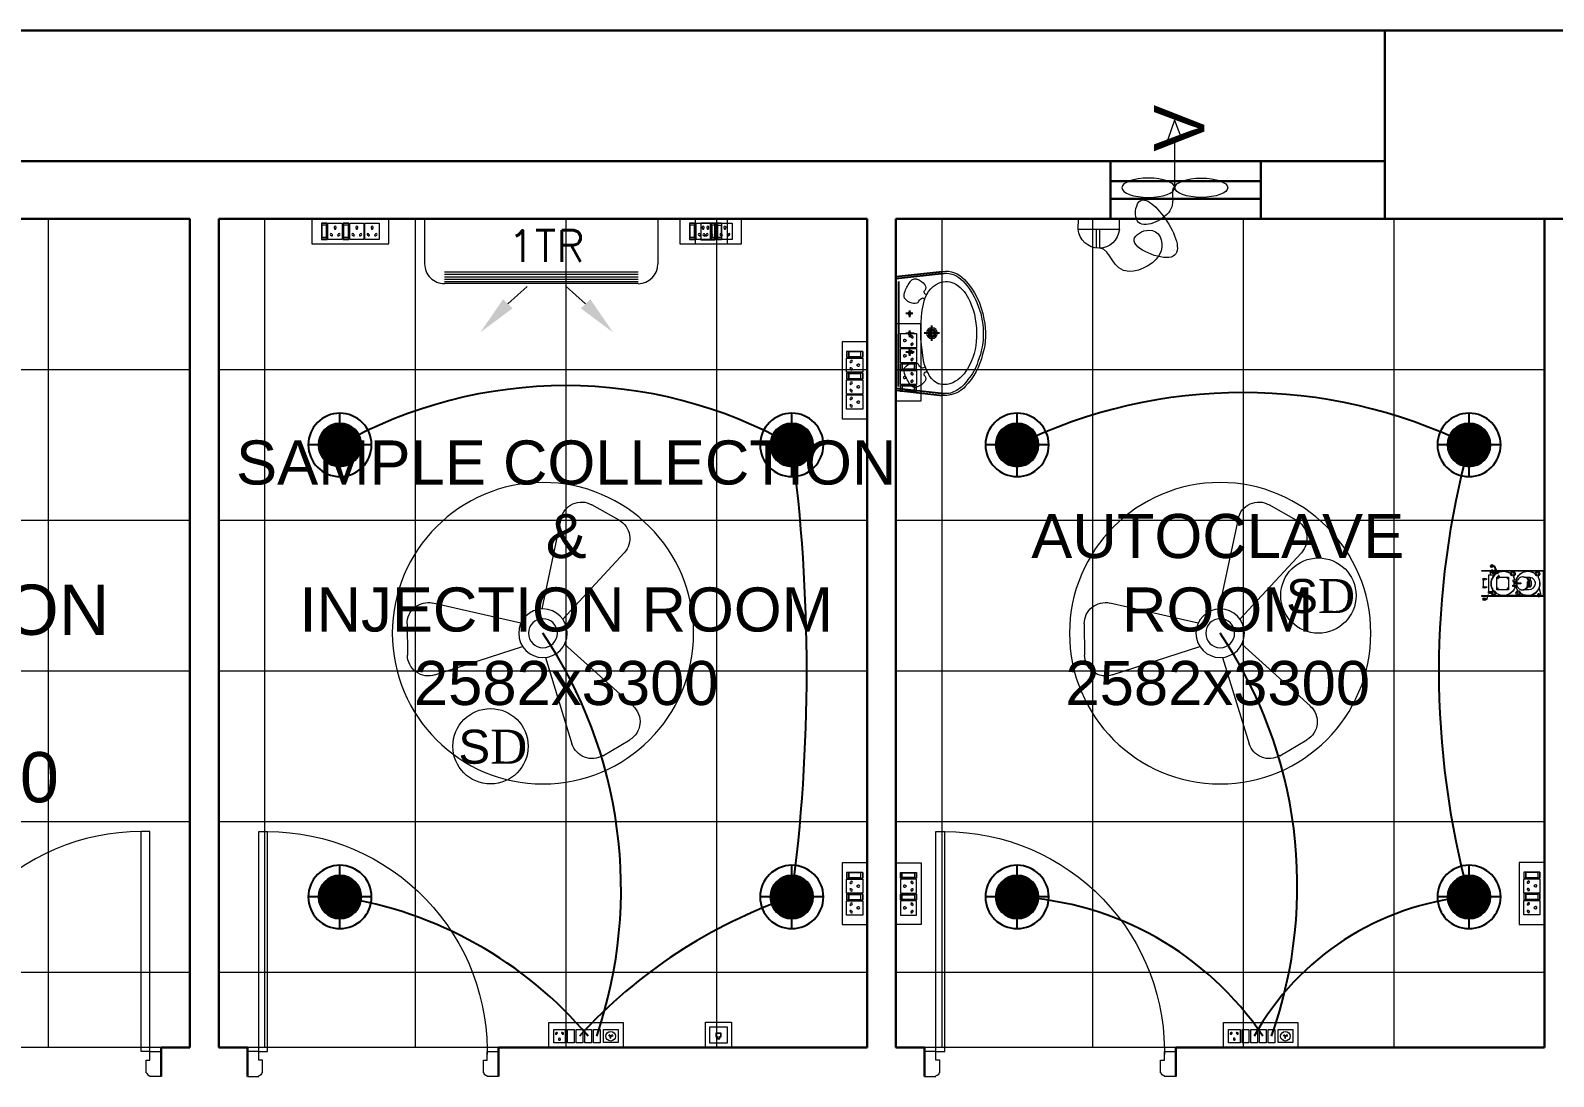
# Model space of a CAD drawing. Header units: millimetres. Extents: x 3552052 to 4144896, y -707811 to -630695.
# Drawn here: x 3569695 to 3575762, y -642240 to -638075 of the extents above; entities that cross this region are included whole.
import ezdxf

# ---------------------------------------------------------------- set-up
doc = ezdxf.new("R2010")
doc.units = ezdxf.units.MM
doc.header["$LTSCALE"] = 6
doc.header["$MEASUREMENT"] = 0
doc.linetypes.add('HIDDEN', pattern=[0.375, 0.25, -0.125])
doc.layers.get('0').update_dxf_attribs({"linetype": 'CONTINUOUS', "lineweight": 0})
for name, color, linetype, lineweight in [('Chajja', 7, 'CONTINUOUS', 0), ('COL', 5, 'CONTINUOUS', 0), ('DIM', 7, 'CONTINUOUS', 0), ('DOOR', 44, 'CONTINUOUS', 0), ('ELE 63A 3PH INDUSTRIAL SOCKET', 1, 'CONTINUOUS', 0), ('ELE-1200MM CEILINGFAN', 6, 'CONTINUOUS', 0), ('ELE-12W LED', 1, 'CONTINUOUS', 0), ('ELE-12W UPS LIGHT', 3, 'CONTINUOUS', 0), ('ELE-2NOS OF 6-16 RAW POWER SOCKET', 1, 'CONTINUOUS', 0), ('ELE-3NOS 6-16A POWER SOCKET', 5, 'CONTINUOUS', 0), ('ELE-4M RAW P.SB', 40, 'CONTINUOUS', 0), ('ELE-4M UPS P.SB', 3, 'CONTINUOUS', 0), ('ELE-6M RAW P.SB', 40, 'HIDDEN', 0), ('ELE-8M 6-16A UPS SOCKET', 223, 'CONTINUOUS', 0), ('ELE-EXHAUST FAN', 10, 'CONTINUOUS', 0), ('ELE. 2N0S OF 6-16 UPS SOCKETS', 191, 'CONTINUOUS', 0), ('ELE.LAN POINT', 3, 'CONTINUOUS', 0), ('FA-BELOW SMOKE DERECTOR', 1, 'CONTINUOUS', 0), ('HVAC_HI_WALL_1TR', 1, 'CONTINUOUS', 0), ('JOINERY', 7, 'CONTINUOUS', 0), ('M HVAC HIGH WALL UNIT', 3, 'CONTINUOUS', 0), ('MEP_HVAC_TEXT', 7, 'CONTINUOUS', 0), ('WALL', 8, 'CONTINUOUS', 0), ('Window', 161, 'CONTINUOUS', 0)]:
    doc.layers.add(name, color=color, linetype=linetype, lineweight=lineweight)
doc.layers.add('ELE-6A AC SOCKET', color=7, linetype='CONTINUOUS', lineweight=0, true_color=0x00ceb6)
doc.layers.add('ELE-LIGHTING WIRING', color=7, linetype='CONTINUOUS', lineweight=0, true_color=0x63d7b6)
doc.styles.add('ARIAL', font='arial.ttf')
doc.styles.add('PDF Times New Roman', font='times.ttf')
doc.styles.add('VERDANA', font='verdana.ttf')

# ---------------------------------------------------------------- blocks, each defined once
blk = doc.blocks.new('A$C19B8274B')
at = {"layer": 'DOOR'}
for p, q in [((-45, 925), (-80, 925)), ((-80, 50), (-80, 925)), ((-45, 50), (-45, 925)), ((-45, 50), (-80, 50)), ((-955, -50), (-955, -47.5)), ((-940, -35), (-942.5, -35)), ((-60, -35), (-57.5, -35)), ((-45, -50), (-45, -47.5))]:
    blk.add_line(p, q, dxfattribs=at)
for points in [[(-940, 15), (-955, 15), (-955, 50), (-1000, 50), (-1000, -50), (-955, -50)], [(-940, -35), (-940, 15)], [(-60, 15), (-45, 15), (-45, 50), (0, 50), (0, -50), (-45, -50)], [(-60, -35), (-60, 15)]]:
    blk.add_lwpolyline(points, dxfattribs=at)
at = {"layer": 'DOOR', "color": 145}
blk.add_arc((-80, 50), 875, 90, 182.29244, dxfattribs=at)
at = {"layer": 'DOOR'}
for centre, start, end in [((-955, -35), 270, 0), ((-45, -35), 180, 270)]:
    blk.add_arc(centre, 12.5, start, end, dxfattribs=at)
blk = doc.blocks.new('u46')
at = {"color": 8, "lineweight": 25}
for p, q in [((-10.2, 228.4), (174.5, 249.1)), ((-10.2, 220.4), (181.2, 241.9)), ((-0.6, -208.9), (0.6, 208.9)), ((56.5, 80.8), (29.2, 80.8)), ((44.2, 92.9), (44.2, 66.7)), ((61.7, 1.6), (29.2, 1.6)), ((44.2, 13.7), (44.2, -12.6)), ((163.2, 3), (101.8, 3)), ((133.1, -27.2), (133.1, 33.1)), ((61.7, -73.2), (29.2, -73.2)), ((44.2, -61.1), (44.2, -87.4)), ((-10.2, -216.1), (181.2, -237.6)), ((-10.2, -224.1), (174.5, -244.8))]:
    blk.add_line(p, q, dxfattribs=at)
at = {"color": 8, "extrusion": (0, 0, -1)}
for centre, major_axis, start_param, end_param in [((187.7, 150.5), (0, 99.5), -0.132539, 0.848731), ((185.8, 147.6), (0.1, 94.4), -0.049658, 0.838116), ((144.8, 128.2), (1.1, 126.1), -1.238036, -0.892193), ((65.8, 198.9), (0, 20.7), -1.101507, 0.481509), ((57.5, 163.3), (-0.3, 56.9), 0.324902, 0.965135), ((208, 103.4), (0, 109.8), -1.431017, -0.436146), ((90.3, 184.5), (0, 17.9), 0.880684, 2.260744), ((189.6, 137.7), (0, 70.9), -0.405199, 0.56573), ((153.9, 79), (-0.2, 139.7), 0.557563, 1.193786), ((57.3, 20.1), (0, 275.4), 0.806541, 1.180915), ((49.5, 13.5), (-0.1, 293.9), 0.809856, 1.41441), ((56, 154.5), (0, 34), 4.33982, 5.202657), ((64.6, 170.4), (0.3, 49.2), 3.359735, 4.09512), ((62.5, 153), (0, 31.9), 2.620328, 3.422401), ((104.1, 117.8), (-0.2, 26.8), -1.278641, -0.487266), ((96.3, 135.9), (0, 7.39), -0.727724, 1.373337), ((110.3, 167.2), (-6.08, 6.08), 4.867594, 6.265028), ((110.5, 165), (5.47, 5.47), 2.097053, 3.541809), ((13.1, 6.8), (0, 297.5), 1.141495, 1.637774), ((35, 2.5), (0, 302.7), 1.155365, 1.952189), ((44.2, 80.8), (0.02, 6.43), 3.139035, 9.42222), ((820.2, -1), (0.1, 732.1), -1.56667, -1.474079), ((387.1, 47.9), (-0.3, 296.4), -1.495794, -1.328336), ((44.2, 1.6), (0.08, 6.43), 3.12883, 9.412015), ((888.1, 36.7), (0.8, 800.7), 4.558159, 4.668067), ((133.1, 3), (0, 21.6), 3.141254, 9.424439), ((133.1, 3), (-0.1, 15.5), 3.145308, 9.428493), ((133.1, 3), (0, 10.9), 3.142047372431534, 9.42523267961112), ((72.5, -1.7), (-0.1, 274.2), 1.346594, 1.865175), ((62.5, -10.9), (0, 247.5), 1.579809, 2.112792), ((64.6, -163.9), (0.1, 49.2), -0.960797, -0.225412), ((44.2, -73.2), (0.02, 6.43), 3.139035, 9.42222), ((62.5, -146.6), (-0.1, 31.9), -0.276767, 0.525307), ((104.1, -111.4), (0.2, 26.8), 3.628858, 4.420234), ((263.1, -73.7), (0.1, 166.8), 4.181112, 4.641559), ((56.1, -13.3), (0.2, 287), 1.808981, 2.322804), ((124.5, -51.6), (-0.2, 200.3), 1.868215, 2.281789), ((56, -148.1), (0, 34), 4.222121, 5.084958), ((144.8, -121.8), (-0.3, 126.1), 4.027191, 4.373034), ((96.6, -128.2), (-0.03, 8.55), 1.455188, 3.796569), ((110.3, -160.8), (-6.08, 6.08), 4.730546, 6.12798), ((111.3, -159.3), (6.17, 6.17), 4.354779, 6.027124), ((90.3, -178.1), (0, 17.9), 0.880848, 2.260908), ((192.6, -126.1), (0, 80.1), 3.554495, 4.299548), ((163.1, -79.8), (0.2, 126), 2.054055, 2.802751), ((65.8, -192.5), (0, 20.7), 2.661884, 4.2449), ((57.5, -156.9), (0.3, 56.9), 2.176458, 2.816691), ((181.2, -107), (0, 94.7), 2.890537, 3.362984), ((184.7, -162.2), (-0.1, 83.2), 2.850118, 3.264751), ((188.2, -159.7), (0, 78.1), 2.562376, 3.231693), ((187.2, -138.1), (-0.1, 106), 2.310552, 2.942572), ((171.7, -117.2), (-0.1, 123.1), 2.127435, 2.640092)]:
    blk.add_ellipse(centre, major_axis=major_axis, ratio=1, start_param=start_param, end_param=end_param, dxfattribs=at)
blk = doc.blocks.new('5Y3AQY')
at = {"layer": 'ELE. 2N0S OF 6-16 UPS SOCKETS', "color": 72, "lineweight": 0}
for p, q in [((-311.5, -26.5), (-277.7, -26.5)), ((-311.5, -123.5), (-311.5, -26.5)), ((-311.5, -123.5), (-311.5, -26.5)), ((-308.7, -37), (-280.5, -37)), ((-308.7, -113), (-308.7, -37)), ((-308.7, -40.4), (-280.5, -40.4)), ((-280.5, -37), (-280.5, -113)), ((-277.7, -26.5), (-277.7, -123.5)), ((-272.1, -26.5), (-272.1, -123.5)), ((-187.1, -26.5), (-272.1, -26.5)), ((-187.1, -123.5), (-187.1, -26.5)), ((-181.4, -26.5), (-147.6, -26.5)), ((-181.4, -123.5), (-181.4, -26.5)), ((-181.4, -123.5), (-181.4, -26.5)), ((-178.6, -37), (-150.4, -37)), ((-178.6, -113), (-178.6, -37)), ((-178.6, -40.4), (-150.4, -40.4)), ((-150.4, -37), (-150.4, -113)), ((-147.6, -26.5), (-147.6, -123.5)), ((-57, -26.5), (-142, -26.5)), ((-142, -26.5), (-142, -123.5)), ((-57, -123.5), (-57, -26.5)), ((-311.5, -123.5), (-277.7, -123.5)), ((-277.7, -123.5), (-311.5, -123.5)), ((-280.5, -113), (-308.7, -113)), ((-272.1, -123.5), (-187.1, -123.5)), ((-181.4, -123.5), (-147.6, -123.5)), ((-147.6, -123.5), (-181.4, -123.5)), ((-150.4, -113), (-178.6, -113)), ((-142, -123.5), (-57, -123.5))]:
    blk.add_line(p, q, dxfattribs=at)
blk.add_lwpolyline([(-368.5, 0), (0, 0), (0, -150), (-368.5, -150)], close=True, dxfattribs=at)
for centre, radius, start, end in [((-253.8, -56.1), 5.7, 87.48997, 354.73109), ((-249.3, -52.1), 4.6, 284.90486, 157.31619), ((-229.6, -92.3), 4.22, 341.40312, 198.59688), ((-209.8, -52.1), 4.6, 22.68381, 255.09514), ((-205.3, -56.1), 5.7, 185.26891, 92.51003), ((-123.7, -56.1), 5.7, 87.48997, 354.73109), ((-119.2, -52.1), 4.6, 284.90486, 157.31619), ((-99.5, -92.3), 4.22, 341.40312, 198.59688), ((-79.7, -52.1), 4.6, 22.68381, 255.09514), ((-75.2, -56.1), 5.7, 185.26891, 92.51003), ((-229.6, -99), 6.62, 127.15837, 52.84163), ((-99.5, -99), 6.62, 127.15837, 52.84163)]:
    blk.add_arc(centre, radius, start, end, dxfattribs=at)
blk = doc.blocks.new('543E')
at = {"layer": 'ELE. 2N0S OF 6-16 UPS SOCKETS', "color": 72, "linetype": 'ByBlock', "lineweight": 0}
for p, q in [((-123.5, -57), (-123.5, -90.8)), ((-26.5, -57), (-123.5, -57)), ((-26.5, -57), (-123.5, -57)), ((-123.5, -90.8), (-26.5, -90.8)), ((-113, -59.8), (-113, -88)), ((-37, -59.8), (-113, -59.8)), ((-113, -88), (-37, -88)), ((-109.6, -59.8), (-109.6, -88)), ((-37, -88), (-37, -59.8)), ((-26.5, -57), (-26.5, -90.8)), ((-26.5, -90.8), (-26.5, -57)), ((-123.5, -96.4), (-26.5, -96.4)), ((-123.5, -181.4), (-123.5, -96.4)), ((-26.5, -181.4), (-123.5, -181.4)), ((-26.5, -96.4), (-26.5, -181.4)), ((-123.5, -187.1), (-123.5, -220.9)), ((-26.5, -187.1), (-123.5, -187.1)), ((-26.5, -187.1), (-123.5, -187.1)), ((-123.5, -220.9), (-26.5, -220.9)), ((-123.5, -311.5), (-123.5, -226.5)), ((-123.5, -226.5), (-26.5, -226.5)), ((-113, -189.9), (-113, -218)), ((-37, -189.9), (-113, -189.9)), ((-113, -218), (-37, -218)), ((-109.6, -189.9), (-109.6, -218)), ((-37, -218), (-37, -189.9)), ((-26.5, -187.1), (-26.5, -220.9)), ((-26.5, -220.9), (-26.5, -187.1)), ((-26.5, -226.5), (-26.5, -311.5)), ((-26.5, -311.5), (-123.5, -311.5)), ((-123.5, -402.2), (-123.5, -317.1)), ((-123.5, -317.1), (-26.5, -317.1)), ((-26.5, -317.1), (-26.5, -402.2)), ((-26.5, -402.2), (-123.5, -402.2))]:
    blk.add_line(p, q, dxfattribs=at)
blk.add_lwpolyline([(-150, 0), (-150, -459.1), (0, -459.1), (0, 0)], close=True, dxfattribs=at)
for centre, radius, start, end in [((-97.9, -119.2), 4.6, 112.68381, 345.09514), ((-97.9, -158.6), 4.6, 14.90486, 247.31619), ((-93.9, -114.7), 5.7, 275.26891, 182.51003), ((-93.9, -163.1), 5.7, 177.48997, 84.73109), ((-57.7, -138.9), 4.22, 71.40312, 288.59688), ((-51, -138.9), 6.62, 217.15837, 142.84163), ((-97.9, -249.3), 4.6, 112.68381, 345.09514), ((-93.9, -244.8), 5.7, 275.26891, 182.51003), ((-57.7, -269), 4.22, 71.40312, 288.59688), ((-51, -269), 6.62, 217.15837, 142.84163), ((-97.9, -288.7), 4.6, 14.90486, 247.31619), ((-97.9, -339.9), 4.6, 112.68381, 345.09514), ((-93.9, -293.2), 5.7, 177.48997, 84.73109), ((-93.9, -335.4), 5.7, 275.26891, 182.51003), ((-57.7, -359.7), 4.22, 71.40312, 288.59688), ((-51, -359.7), 6.62, 217.15837, 142.84163), ((-97.9, -379.4), 4.6, 14.90486, 247.31619), ((-93.9, -383.9), 5.7, 177.48997, 84.73109)]:
    blk.add_arc(centre, radius, start, end, dxfattribs=at)
blk = doc.blocks.new('DFGG')
at = {"layer": 'ELE-4M RAW P.SB', "color": 40, "ltscale": 10}
for p, q in [((3584690.5, -679090.2), (3584683, -679091.7)), ((3584684.4, -679095.5), (3584690.9, -679091.3)), ((3584692, -679080.7), (3584692.3, -679088.5)), ((3584693.4, -679092), (3584698.4, -679097.8)), ((3584693.5, -679088.6), (3584695.9, -679081.4)), ((3584701, -679094.7), (3584694, -679091.1)), ((3584873.2, -679064.5), (3584919.4, -679064.5)), ((3584873.2, -679117.2), (3584873.2, -679064.5)), ((3584919.4, -679064.5), (3584919.4, -679117.2)), ((3584919.4, -679117.2), (3584873.2, -679117.2))]:
    blk.add_line(p, q, dxfattribs=at)
for points in [[(3584939.4, -679144.9), (3584643.2, -679144.9), (3584643.2, -679044.9), (3584939.4, -679044.9)], [(3584721.1, -679117.6), (3584663.1, -679117.6), (3584663.1, -679064.8), (3584721.1, -679064.8)], [(3584760.8, -679117.2), (3584734.4, -679117.2), (3584734.4, -679064.5), (3584760.8, -679064.5)], [(3584830.2, -679117.2), (3584803.8, -679117.2), (3584803.8, -679064.5), (3584830.2, -679064.5)], [(3584864.9, -679117.2), (3584838.5, -679117.2), (3584838.5, -679064.5), (3584864.9, -679064.5)]]:
    blk.add_lwpolyline(points, close=True, dxfattribs=at)
for radius in [19.1, 1.78]:
    blk.add_circle((3584692.4, -679090.3), radius, dxfattribs=at)
for centre, radius, start, end in [((3584883.1, -679101.2), 3.1, 5.26891, 272.51003), ((3584885.5, -679103.3), 2.5, 202.68381, 75.09514), ((3584896.3, -679077.8), 3.6, 307.15837, 232.84163), ((3584896.3, -679081.4), 2.29, 161.40312, 18.59688), ((3584907, -679103.3), 2.5, 104.90486, 337.31619), ((3584909.5, -679101.2), 3.1, 267.48997, 174.73109)]:
    blk.add_arc(centre, radius, start, end, dxfattribs=at)
at = {"layer": 'ELE-6M RAW P.SB', "color": 3, "linetype": 'ByBlock'}
blk.add_lwpolyline([(3584795.5, -679117.2), (3584769.1, -679117.2), (3584769.1, -679064.5), (3584795.5, -679064.5)], close=True, dxfattribs=at)
blk = doc.blocks.new('32A 1PH INDUSTRIAL SOCKETS')
at = {"layer": 'ELE 63A 3PH INDUSTRIAL SOCKET', "lineweight": 0}
for points in [[(-366, 47), (-366, 47), (-366, 47), (-366, 48), (-366, 48), (-367, 48), (-367, 47), (-367, 47)], [(-366, 45), (-366, 45), (-366, 46), (-366, 46), (-366, 46), (-367, 46), (-367, 46), (-367, 45)]]:
    blk.add_hatch(color=1, dxfattribs=at).paths.add_polyline_path(points)
at = {"layer": 'ELE 63A 3PH INDUSTRIAL SOCKET', "color": 1, "lineweight": 0}
for points in [[(-426, 136), (-426, 139), (-426, 142)], [(-423, 134), (-423, 139), (-423, 144)], [(-412, 139), (-419, 139), (-419, 147)], [(-419, 139), (-419, 130)], [(-395, 110), (-397, 139), (-408, 139)], [(-370, 74), (-397, 139)], [(-495, 32), (-477, 32), (-477, 29), (-458, 34), (-477, 39), (-477, 36), (-495, 36)], [(-402, 65), (-449, 65), (-449, -65), (-421, -65)], [(-407, 88), (-426, 88)], [(-417, 98), (-417, 76)], [(-417, 88), (-417, 88)], [(-417, 88), (-417, 88)], [(-413, 106), (-361, 92)], [(-404, 104), (-404, 65)], [(-400, 90), (-390, 80)], [(-398, 93), (-388, 83)], [(-391, 88), (-391, 88)], [(-374, 55), (-374, 53), (-374, 52), (-374, 51)], [(-370, 60), (-371, 59), (-372, 58), (-373, 57)], [(-372, 52), (-373, 53), (-372, 55), (-372, 57), (-368, 53)], [(-372, 50), (-371, 49), (-370, 48), (-368, 48)], [(-372, 48), (-371, 47), (-370, 46), (-369, 46)], [(-366, 60), (-368, 59), (-370, 59), (-370, 58)], [(-370, 59), (-366, 55)], [(-363, 60), (-365, 61), (-366, 61), (-368, 61)], [(-367, 52), (-363, 48)], [(-366, 47), (-365, 47), (-363, 48), (-363, 49)], [(-366, 46), (-365, 46), (-363, 46), (-362, 47)], [(-365, 54), (-361, 50), (-361, 52), (-360, 53), (-360, 54)], [(-361, 57), (-362, 58), (-363, 59), (-364, 59)], [(-364, 55), (-364, 55)], [(-359, 55), (-359, 57), (-360, 58), (-361, 59)], [(-360, 48), (-359, 50), (-359, 52), (-359, 53)], [(-133, 97), (-329, 97)], [(-221, 25), (-252, 25), (-252, 15), (-221, 15)], [(-242, 62), (-244, 60), (-245, 59), (-246, 57), (-246, 55), (-247, 53), (-246, 51), (-245, 49)], [(-246, 15), (-246, -15)], [(-246, 4), (-189, 4), (-189, -4), (-246, -4)], [(-235, 25), (-237, 31), (-239, 37), (-242, 43), (-245, 49), (-243, 45)], [(-222, 25), (-222, 15)], [(-174, -52), (-172, -52), (-167, -52), (-163, -51), (-159, -50), (-154, -48), (-150, -46), (-146, -43), (-143, -40), (-139, -37), (-136, -33), (-134, -29), (-131, -24), (-130, -20), (-128, -15), (-127, -10), (-126, -5), (-126, 0), (-126, 4), (-127, 8)], [(-152, 49), (-141, 50), (-138, 48), (-135, 45), (-132, 42), (-129, 38), (-126, 34), (-123, 29), (-121, 24), (-120, 20), (-127, 8), (-134, 10)], [(-128, 21), (-120, 20)], [(-107, -24), (-114, -30), (-126, -30), (-119, -24), (-117, -18), (-116, -12), (-115, -6), (-115, 0), (-115, 5), (-116, 10), (-116, 15), (-117, 20), (-121, 15), (-123, 15)], [(-126, -30), (-124, -24), (-122, -18), (-121, -12), (-120, -6), (-120, 0), (-120, 5), (-120, 10), (-121, 15)], [(-120, 20), (-117, 20)], [(-495, -33), (-477, -33), (-477, -36), (-458, -31), (-477, -26), (-477, -29), (-495, -29)], [(-484, -121), (-484, -126), (-484, -132)], [(-480, -135), (-480, -118)], [(-469, -126), (-458, -126), (-450, -92)], [(-429, -65), (-429, -78), (-436, -78), (-436, -76), (-440, -76), (-440, -78), (-447, -78), (-447, -65)], [(-429, -67), (-447, -67)], [(-429, -71), (-447, -71)], [(-436, -71), (-440, -67)], [(-438, -84), (-438, -63)], [(-133, -97), (-329, -97)], [(-221, -25), (-252, -25), (-252, -15), (-221, -15)], [(-227, -25), (-225, -31), (-223, -37), (-220, -43), (-217, -49), (-220, -43), (-223, -36)], [(-222, -15), (-222, -25)], [(-221, -4), (-221, -26), (-215, -26), (-213, -30), (-210, -33), (-208, -37), (-204, -40), (-201, -43), (-197, -46), (-193, -48), (-189, -50), (-185, -51), (-181, -52), (-177, -52)], [(-220, -62), (-218, -60), (-217, -59), (-216, -57), (-216, -55), (-216, -53), (-216, -51), (-217, -49)], [(-49, -106), (-101, -92)], [(-58, -88), (-34, -88)], [(-45, -98), (-45, -78)], [(-45, -88), (-45, -88)], [(-487, -123), (-487, -126), (-487, -129)], [(-473, -126), (-480, -126)]]:
    blk.add_lwpolyline(points, dxfattribs=at)
at = {"layer": 'ELE 63A 3PH INDUSTRIAL SOCKET', "color": 1, "lineweight": 0, "ltscale": 0.225}
blk.add_lwpolyline([(-501, -104), (-501, -97), (-7, -97), (-7, 97), (-501, 97), (-501, 104), (0, 104), (0, -104)], close=True, dxfattribs=at)
at = {"layer": 'ELE 63A 3PH INDUSTRIAL SOCKET', "color": 1, "lineweight": 0, "ltscale": 0.036667}
blk.add_lwpolyline([(-491, 30), (-491, -27)], dxfattribs=at)
at = {"layer": 'ELE 63A 3PH INDUSTRIAL SOCKET', "color": 1, "lineweight": 0}
for points in [[(-412, 106, 0.580946), (-435, 83), (-429, 65)], [(-235, -25, -2.970687), (-280, 84), (-278, 83), (-276, 83), (-274, 83), (-272, 83), (-271, 84), (-269, 86), (-268, 87)], [(-417, -62), (-415, -60), (-414, -59), (-413, -57), (-412, -55), (-412, -53), (-413, -51), (-414, -49, -0.770115), (-280, 84, 0.770115), (-414, -49)], [(-227, 25, -0.494902), (-84, 84), (-82, 83), (-80, 83), (-78, 83), (-76, 83), (-74, 84), (-72, 86), (-71, 87)], [(-177, -52), (-173, -52), (-169, -51), (-166, -50), (-162, -48), (-158, -46), (-154, -43), (-150, -40), (-147, -37), (-144, -33), (-141, -29), (-139, -24), (-137, -20), (-136, -15), (-135, -10), (-134, -5), (-134, 0), (-134, 5), (-134, 10), (-128, 21), (-130, 25), (-132, 29), (-135, 34), (-138, 37), (-141, 41), (-144, 44), (-148, 46), (-152, 49), (-156, 47), (-158, 48), (-162, 50), (-167, 51), (-171, 52), (-175, 52, 0.278874), (-215, 26), (-221, 26), (-221, 4)], [(-46, 62), (-47, 60), (-48, 59), (-49, 57), (-50, 55), (-50, 53), (-49, 51), (-49, 49, -0.770115), (-182, -84), (-184, -83), (-186, -83), (-188, -83), (-190, -83), (-192, -84), (-193, -86), (-195, -87)], [(-155, -48), (-125, -48, 0.407317), (-70, 0, 0.415703), (-125, 48), (-138, 48)], [(-119, -24), (-107, -24), (-105, -18), (-104, -12), (-103, -6), (-103, 0, 0.169576), (-119, 46), (-136, 46)], [(-243, -45, -0.430134), (-379, -84), (-380, -83), (-382, -83), (-384, -83), (-386, -83), (-388, -84), (-390, -86), (-391, -87)], [(-49, -106, 0.580946), (-27, -83), (-41, -32)]]:
    blk.add_lwpolyline(points, format="xyb", dxfattribs=at)
for points in [[(-380, -51), (-380, 51), (-288, 51), (-288, -51)], [(-372, 39), (-371, 39), (-370, 40), (-369, 41), (-369, 42), (-369, 43), (-369, 44), (-369, 45), (-370, 45), (-371, 46), (-372, 46), (-373, 46), (-374, 45), (-375, 45), (-375, 44), (-375, 43), (-375, 42), (-375, 41), (-374, 40), (-373, 39)], [(-296, 39), (-295, 39), (-294, 40), (-293, 41), (-293, 42), (-293, 43), (-293, 44), (-293, 45), (-294, 45), (-295, 46), (-296, 46), (-297, 46), (-298, 45), (-299, 45), (-299, 44), (-299, 43), (-299, 42), (-299, 41), (-298, 40), (-297, 39)], [(-372, -46), (-371, -46), (-370, -45), (-369, -45), (-369, -44), (-369, -43), (-369, -42), (-369, -41), (-370, -40), (-371, -39), (-372, -39), (-373, -39), (-374, -40), (-375, -41), (-375, -42), (-375, -43), (-375, -44), (-375, -45), (-374, -45), (-373, -46)], [(-296, -46), (-295, -46), (-294, -45), (-293, -45), (-293, -44), (-293, -43), (-293, -42), (-293, -41), (-294, -40), (-295, -39), (-296, -39), (-297, -39), (-298, -40), (-299, -41), (-299, -42), (-299, -43), (-299, -44), (-299, -45), (-298, -45), (-297, -46)]]:
    blk.add_lwpolyline(points, close=True, dxfattribs=at)
for centre, radius in [((-420, 139), 11.7), ((-417, 88), 6.57), ((-394, 87), 9.32), ((-394, 86), 7.39), ((-252, 77), 18.6), ((-252, 77), 10.5), ((-55, 77), 18.6), ((-55, 77), 10.5), ((-481, -126), 11.5), ((-407, -77), 18.5), ((-407, -77), 10.6), ((-210, -77), 18.5), ((-210, -77), 10.6), ((-45, -88), 6.48)]:
    blk.add_circle(centre, radius, dxfattribs=at)
for radius, start, end in [(97.4, 59.7533, 158.0316), (97.5, 239.7992, 30.2008)]:
    blk.add_arc((-133, 0), radius, start, end, dxfattribs=at)
for points in [[(-393, 110), (-397, 110), (-394, 96)], [(-368, 75), (-372, 73), (-365, 61)], [(-452, -91), (-448, -92), (-447, -78)]]:
    blk.add_solid(points, dxfattribs=at)
blk = doc.blocks.new('RTUH 6U')
at = {"layer": 'ELE-2NOS OF 6-16 RAW POWER SOCKET', "color": 30, "lineweight": 0, "ltscale": 300}
for p, q in [((-311.5, -26.5), (-226.5, -26.5)), ((-311.5, -123.5), (-311.5, -26.5)), ((-226.5, -26.5), (-226.5, -123.5)), ((-187.1, -26.5), (-220.9, -26.5)), ((-220.9, -26.5), (-220.9, -123.5)), ((-189.9, -37), (-218, -37)), ((-218, -37), (-218, -113)), ((-189.9, -40.4), (-218, -40.4)), ((-189.9, -113), (-189.9, -37)), ((-187.1, -123.5), (-187.1, -26.5)), ((-187.1, -123.5), (-187.1, -26.5)), ((-181.4, -123.5), (-181.4, -26.5)), ((-181.4, -26.5), (-96.4, -26.5)), ((-96.4, -26.5), (-96.4, -123.5)), ((-57, -26.5), (-90.8, -26.5)), ((-90.8, -26.5), (-90.8, -123.5)), ((-59.8, -37), (-88, -37)), ((-88, -37), (-88, -113)), ((-59.8, -40.4), (-88, -40.4)), ((-59.8, -113), (-59.8, -37)), ((-57, -123.5), (-57, -26.5)), ((-57, -123.5), (-57, -26.5)), ((-226.5, -123.5), (-311.5, -123.5)), ((-187.1, -123.5), (-220.9, -123.5)), ((-220.9, -123.5), (-187.1, -123.5)), ((-218, -113), (-189.9, -113)), ((-96.4, -123.5), (-181.4, -123.5)), ((-57, -123.5), (-90.8, -123.5)), ((-90.8, -123.5), (-57, -123.5)), ((-88, -113), (-59.8, -113))]:
    blk.add_line(p, q, dxfattribs=at)
blk.add_lwpolyline([(0, 0), (-368.5, 0), (-368.5, -150), (0, -150)], close=True, dxfattribs=at)
for centre, radius, start, end in [((-293.2, -56.1), 5.7, 87.48997, 354.73109), ((-288.7, -52.1), 4.6, 284.90486, 157.31619), ((-269, -92.3), 4.22, 341.40312, 198.59688), ((-249.3, -52.1), 4.6, 22.68381, 255.09514), ((-244.8, -56.1), 5.7, 185.26891, 92.51003), ((-163.1, -56.1), 5.7, 87.48997, 354.73109), ((-158.6, -52.1), 4.6, 284.90486, 157.31619), ((-138.9, -92.3), 4.22, 341.40312, 198.59688), ((-119.2, -52.1), 4.6, 22.68381, 255.09514), ((-114.7, -56.1), 5.7, 185.26891, 92.51003), ((-269, -99), 6.62, 127.15837, 52.84163), ((-138.9, -99), 6.62, 127.15837, 52.84163)]:
    blk.add_arc(centre, radius, start, end, dxfattribs=at)
blk = doc.blocks.new('A$C44D17E71')
at = {"layer": 'ELE-EXHAUST FAN', "color": 1}
for p, q in [((-13.3, 0.72), (-9.75, 2.1)), ((-13.3, 0.72), (-9.75, -0.48)), ((-9.75, 2.1), (-9.75, -0.48)), ((-0.97, 0.81), (-9.75, 0.81)), ((6.62, -9.32), (4.71, -9.31)), ((4.71, -9.31), (4.71, -16.8)), ((6.59, -16.81), (6.62, -9.32)), ((6.61, -12.95), (10.07, -12.97)), ((6.61, -13.55), (10.06, -13.57)), ((6.59, -16.81), (4.71, -16.8))]:
    blk.add_line(p, q, dxfattribs=at)
blk.add_ellipse((-0.97, 5.64), major_axis=(0, -4.83), ratio=0.36355, dxfattribs=at)
at = {"layer": 'ELE-EXHAUST FAN', "color": 1, "extrusion": (0, 0, -1)}
blk.add_ellipse((-0.97, -4.02), major_axis=(0, 4.83), ratio=0.36355, dxfattribs=at)
blk.add_ellipse((6.31, -13.06), major_axis=(0.02, 3.76), ratio=1, start_param=0.079283, end_param=3.06231, dxfattribs=at)
at = {"layer": 'ELE-EXHAUST FAN', "color": 1}
blk.add_open_spline([(-1.04, 0.81), (-0.79, -0.3), (3.44, 2.5), (7.59, -7.04), (-0.96, -5.98), (5.22, 0.41), (14.27, 3.09), (9.16, -9.39), (5.43, -2.53), (11.73, 0.02), (16.82, -10.79), (10.14, -10.71), (10.07, -12.97)], degree=3, knots=[0, 0, 0, 0, 6.261699, 12.352893, 15.787239, 21.858742, 28.752755, 35.678217, 39.225495, 45.354107, 53.693878, 67.421453, 67.421453, 67.421453, 67.421453], dxfattribs=at)
blk = doc.blocks.new('FFGFG77')
at = {"layer": 'ELE-4M UPS P.SB', "color": 251, "linetype": 'ByBlock'}
for p, q in [((3573325.5, -675532.1), (3573325.5, -678832.1)), ((3573925.5, -675532.1), (3573925.5, -678832.1)), ((3574525.5, -675532.1), (3574525.5, -678832.1)), ((3575125.5, -675532.1), (3575125.5, -678832.1)), ((3573143, -676132.1), (3575725.5, -676132.1)), ((3573143, -676732.1), (3575725.5, -676732.1)), ((3573143, -677332.1), (3575725.5, -677332.1)), ((3573143, -677932.1), (3575725.5, -677932.1)), ((3573143, -678532.1), (3575725.5, -678532.1))]:
    blk.add_line(p, q, dxfattribs=at)
blk.add_lwpolyline([(3573143, -675532.1), (3575725.5, -675532.1), (3575725.5, -678832.1), (3573143, -678832.1)], close=True, dxfattribs=at)
blk = doc.blocks.new('18W LED')
at = {"layer": 'ELE-12W LED', "lineweight": 25}
h = blk.add_hatch(dxfattribs=at)
h.set_pattern_fill('ANSI31', color=252)
h.set_pattern_definition([(45, (-1135553.9097, 459369.4158), (-2.24506403, 2.24506403), [])])
edge = h.paths.add_edge_path()
edge.add_arc((0, 0), 85.7, 0, 360)
at = {"layer": 'ELE-12W LED', "color": 1, "lineweight": 25}
for p, q in [((0, -126.1), (0, 126.1)), ((-126.1, 0), (126.1, 0))]:
    blk.add_line(p, q, dxfattribs=at)
for radius in [126.1, 85.7]:
    blk.add_circle((0, 0), radius, dxfattribs=at)
blk = doc.blocks.new('QWE')
at = {"layer": 'ELE-12W UPS LIGHT', "lineweight": 25}
h = blk.add_hatch(dxfattribs=at)
h.set_pattern_fill('ANSI31', color=8)
h.set_pattern_definition([(45, (-1135553.9097, 459369.4158), (-2.24506403, 2.24506403), [])])
edge = h.paths.add_edge_path()
edge.add_arc((0, 0), 85.7, 0, 360)
at = {"layer": 'ELE-12W UPS LIGHT', "color": 3, "lineweight": 25}
for p, q in [((0, -126.1), (0, 126.1)), ((-126.1, 0), (126.1, 0))]:
    blk.add_line(p, q, dxfattribs=at)
for radius in [126.1, 85.7]:
    blk.add_circle((0, 0), radius, dxfattribs=at)
blk = doc.blocks.new('SMOKE DETECTOR')
at = {"layer": 'FA-BELOW SMOKE DERECTOR', "color": 7}
blk.add_circle((931028.7, -118293.9), 166, dxfattribs=at)
at = {"layer": 'FA-BELOW SMOKE DERECTOR', "insert": (930887.1, -118373), "char_height": 150, "attachment_point": 7, "style": 'PDF Times New Roman'}
blk.add_mtext('{\\fArial|b0|i0|c0|p34;S}D', dxfattribs=at)
blk = doc.blocks.new('A$C07FB25EA')
at = {"layer": 'ELE-1200MM CEILINGFAN', "color": 3}
for p, q in [((6.53, 13.37), (9.47, 11.64)), ((0.26, 2.64), (3.17, 12.07)), ((9.84, 7.94), (2.36, 1.21)), ((-11.8, 4.55), (-2.22, 1.44)), ((-14.84, -1.03), (-14.81, 2.38)), ((-2.41, -1.1), (-12.04, -3.29)), ((2.16, -1.54), (8.87, -8.78)), ((1.96, -12.49), (-0.13, -2.65)), ((8.31, -12.34), (5.35, -14.02))]:
    blk.add_line(p, q, dxfattribs=at)
at = {"layer": 'ELE-1200MM CEILINGFAN', "color": 5, "ltscale": 10}
blk.add_circle((0, 0), 16.45, dxfattribs=at)
at = {"layer": 'ELE-1200MM CEILINGFAN', "color": 3}
for radius in [2.65, 1.58]:
    blk.add_circle((0, 0), radius, dxfattribs=at)
for centre, start, end in [((5.36, 11.38), 59.5281, 162.5229), ((8.3, 9.66), 311.9493, 59.5281), ((-12.51, 2.36), 71.9493, 179.5281), ((-12.54, -1.05), 179.5281, 282.5229), ((7.18, -10.34), 299.5281, 42.5229), ((4.21, -12.02), 191.9493, 299.5281)]:
    blk.add_arc(centre, 2.3, start, end, dxfattribs=at)
blk = doc.blocks.new('Voice')
at = {"layer": 'ELE.LAN POINT', "color": 6}
for points in [[(0, -31.8), (127.9, -31.8), (127.9, 92), (0, 92)], [(21.9, -10), (106, -10), (106, 70.1), (21.9, 70.1)], [(77.3, 21.4), (69.7, 21.4), (69.7, 11.7), (58.1, 11.7), (58.1, 21.4), (50.6, 21.4), (50.6, 38.7), (77.3, 38.7)], [(75.9, 22.8), (68.4, 22.8), (68.4, 13), (59.5, 13), (59.5, 22.8), (52, 22.8), (52, 37.4), (75.9, 37.4)]]:
    blk.add_lwpolyline(points, close=True, dxfattribs=at)
blk = doc.blocks.new('543WYH')
at = {"layer": 'ELE-2NOS OF 6-16 RAW POWER SOCKET', "color": 30, "linetype": 'ByBlock', "lineweight": 0}
for p, q in [((-123.5, -57), (-123.5, -90.8)), ((-26.5, -57), (-123.5, -57)), ((-26.5, -57), (-123.5, -57)), ((-123.5, -90.8), (-26.5, -90.8)), ((-113, -59.8), (-113, -88)), ((-37, -59.8), (-113, -59.8)), ((-113, -88), (-37, -88)), ((-109.6, -59.8), (-109.6, -88)), ((-37, -88), (-37, -59.8)), ((-26.5, -57), (-26.5, -90.8)), ((-26.5, -90.8), (-26.5, -57)), ((-123.5, -96.4), (-26.5, -96.4)), ((-123.5, -181.4), (-123.5, -96.4)), ((-26.5, -181.4), (-123.5, -181.4)), ((-26.5, -96.4), (-26.5, -181.4)), ((-123.5, -187.1), (-123.5, -220.9)), ((-26.5, -187.1), (-123.5, -187.1)), ((-26.5, -187.1), (-123.5, -187.1)), ((-123.5, -220.9), (-26.5, -220.9)), ((-123.5, -311.5), (-123.5, -226.5)), ((-123.5, -226.5), (-26.5, -226.5)), ((-113, -189.9), (-113, -218)), ((-37, -189.9), (-113, -189.9)), ((-113, -218), (-37, -218)), ((-109.6, -189.9), (-109.6, -218)), ((-37, -218), (-37, -189.9)), ((-26.5, -187.1), (-26.5, -220.9)), ((-26.5, -220.9), (-26.5, -187.1)), ((-26.5, -226.5), (-26.5, -311.5)), ((-26.5, -311.5), (-123.5, -311.5)), ((-123.5, -402.2), (-123.5, -317.1)), ((-123.5, -317.1), (-26.5, -317.1)), ((-26.5, -317.1), (-26.5, -402.2)), ((-26.5, -402.2), (-123.5, -402.2))]:
    blk.add_line(p, q, dxfattribs=at)
blk.add_lwpolyline([(-150, 0), (-150, -459.1), (0, -459.1), (0, 0)], close=True, dxfattribs=at)
for centre, radius, start, end in [((-97.9, -119.2), 4.6, 112.68381, 345.09514), ((-97.9, -158.6), 4.6, 14.90486, 247.31619), ((-93.9, -114.7), 5.7, 275.26891, 182.51003), ((-93.9, -163.1), 5.7, 177.48997, 84.73109), ((-57.7, -138.9), 4.22, 71.40312, 288.59688), ((-51, -138.9), 6.62, 217.15837, 142.84163), ((-97.9, -249.3), 4.6, 112.68381, 345.09514), ((-93.9, -244.8), 5.7, 275.26891, 182.51003), ((-57.7, -269), 4.22, 71.40312, 288.59688), ((-51, -269), 6.62, 217.15837, 142.84163), ((-97.9, -288.7), 4.6, 14.90486, 247.31619), ((-97.9, -339.9), 4.6, 112.68381, 345.09514), ((-93.9, -293.2), 5.7, 177.48997, 84.73109), ((-93.9, -335.4), 5.7, 275.26891, 182.51003), ((-57.7, -359.7), 4.22, 71.40312, 288.59688), ((-51, -359.7), 6.62, 217.15837, 142.84163), ((-97.9, -379.4), 4.6, 14.90486, 247.31619), ((-93.9, -383.9), 5.7, 177.48997, 84.73109)]:
    blk.add_arc(centre, radius, start, end, dxfattribs=at)
blk = doc.blocks.new('HI WALL SPLIT AC UNIT 1TR')
at = {"layer": 'M HVAC HIGH WALL UNIT', "color": 1, "lineweight": 5}
for p, q in [((1294404.3, -128752), (1294404.3, -129681)), ((1294404.3, -128752), (1294583.6, -128752)), ((1294662.3, -128830.7), (1294662.3, -129602.2)), ((1294404.3, -129681), (1294583.6, -129681))]:
    blk.add_line(p, q, dxfattribs=at)
at = {"layer": 'M HVAC HIGH WALL UNIT', "color": 8, "lineweight": 5}
for p, q in [((1294616.1, -128830.7), (1294616.1, -129602.2)), ((1294625.4, -128830.7), (1294625.4, -129602.2)), ((1294636.9, -128830.7), (1294636.9, -129602.2)), ((1294646.2, -128830.7), (1294646.2, -129602.2)), ((1294655.4, -128830.7), (1294655.4, -129602.2))]:
    blk.add_line(p, q, dxfattribs=at)
at = {"layer": 'M HVAC HIGH WALL UNIT', "color": 7, "lineweight": 5}
for p, q in [((1294742.7, -129039.8), (1294673.6, -129117.4)), ((1294742.7, -129349.7), (1294673.6, -129272.1))]:
    blk.add_line(p, q, dxfattribs=at)
at = {"layer": 'M HVAC HIGH WALL UNIT', "color": 1, "lineweight": 5}
for centre, start, end in [((1294583.6, -128830.7), 0, 90), ((1294583.6, -129602.2), 270, 0)]:
    blk.add_arc(centre, 78.8, start, end, dxfattribs=at)
at = {"layer": 'M HVAC HIGH WALL UNIT', "color": 7, "lineweight": 5}
for points in [[(1294760.9, -129058.7), (1294724.5, -129020.9), (1294856.2, -128930.6)], [(1294760.9, -129330.8), (1294724.5, -129368.6), (1294856.2, -129458.9)]]:
    blk.add_solid(points, dxfattribs=at)
blk = doc.blocks.new('EQ2WE')
at = {"layer": 'ELE-6A AC SOCKET', "lineweight": 0}
for p, q in [((-99, 170), (-215, 170)), ((-215, 170), (-215, 36)), ((-99, 36), (-99, 170)), ((-91, 36), (-91, 170)), ((-91, 170), (-45, 170)), ((-45, 170), (-91, 170)), ((-87, 51), (-87, 155)), ((-87, 155), (-48, 155)), ((-48, 155), (-48, 51)), ((-45, 170), (-45, 36)), ((-45, 170), (-45, 36)), ((-215, 36), (-99, 36)), ((-45, 36), (-91, 36)), ((-48, 55), (-87, 55)), ((-48, 51), (-87, 51))]:
    blk.add_line(p, q, dxfattribs=at)
blk.add_lwpolyline([(0, 0), (-257, 0), (-257, 206), (0, 206)], close=True, dxfattribs=at)
for centre, radius, start, end in [((-157, 136), 9.08, 307.1584, 232.8416), ((-157, 127), 5.79, 161.4031, 18.5969), ((-190, 77), 7.83, 5.2689, 272.51), ((-184, 72), 6.31, 202.6838, 75.0951), ((-130, 72), 6.31, 104.9049, 337.3162), ((-124, 77), 7.83, 267.49, 174.7311)]:
    blk.add_arc(centre, radius, start, end, dxfattribs=at)
blk = doc.blocks.new('FRR')
at = {"layer": 'ELE-4M UPS P.SB', "color": 251, "linetype": 'ByBlock'}
for p, q in [((3567365.5, -675052.3), (3567065.5, -675052.3)), ((3567965.5, -675052.3), (3567965.5, -678352.3)), ((3568565.5, -675052.3), (3568565.5, -678352.3)), ((3569165.5, -675052.3), (3569165.5, -678352.3)), ((3569765.5, -675052.3), (3569765.5, -678352.3)), ((3567365.5, -675652.3), (3567065.5, -675652.3)), ((3567365.5, -675652.3), (3570330.5, -675652.3)), ((3567365.5, -676252.3), (3567065.5, -676252.3)), ((3567365.5, -676252.3), (3570330.5, -676252.3)), ((3567365.5, -676852.3), (3567065.5, -676852.3)), ((3567365.5, -676852.3), (3570330.5, -676852.3)), ((3567365.5, -677452.3), (3567065.5, -677452.3)), ((3567365.5, -677452.3), (3570330.5, -677452.3)), ((3567365.5, -678052.3), (3567065.5, -678052.3)), ((3567365.5, -678052.3), (3570330.5, -678052.3)), ((3567365.5, -678352.3), (3567065.5, -678352.3))]:
    blk.add_line(p, q, dxfattribs=at)
blk.add_lwpolyline([(3567365.5, -675052.3), (3570330.5, -675052.3), (3570330.5, -678352.3), (3567365.5, -678352.3)], close=True, dxfattribs=at)

msp = doc.modelspace()

# ---------------------------------------------------------------- linework, layer by layer
at = {"layer": 'Chajja', "color": 7, "lineweight": 30, "ltscale": 200}
msp.add_line((3569130.5, -638075.4), (3575090.5, -638075.4), dxfattribs=at)
at = {"layer": 'COL', "color": 7, "lineweight": 30}
msp.add_lwpolyline([(3575090.5, -638825.4), (3575840.5, -638825.4), (3575840.5, -638075.4), (3575090.5, -638075.4)], close=True, dxfattribs=at)
at = {"layer": 'ELE-LIGHTING WIRING', "lineweight": -3}
for centre, radius, start, end in [((3571828, -641324.8), 1835.2, 60.63213, 119.36787), ((3574525.5, -641564.2), 2047.2, 63.92018, 116.07982), ((3565960.1, -640625.4), 6827.5, 352.42527, 7.57473), ((3578732.3, -640625.4), 3427.1, 164.77471, 195.22529), ((3570223.5, -641494.3), 1824.3, 341.28993, 33.95132), ((3572945.2, -641480.4), 1796.5, 340.52209, 34.01641), ((3573391, -643460.7), 2045.7, 108.90958, 137.52991), ((3575521.2, -642611.6), 1090.4, 95.03498, 150.78854)]:
    msp.add_arc(centre, radius, start, end, dxfattribs=at)
at = {"layer": 'ELE-LIGHTING WIRING', "color": 254, "lineweight": -3, "true_color": 0xdebad0}
for centre, radius, start, end in [((3570681.3, -643124.8), 1618.3, 40.23757, 81.23192), ((3573559.2, -642784), 1260.4, 33.98866, 86.98243)]:
    msp.add_arc(centre, radius, start, end, dxfattribs=at)
at = {"layer": 'WALL', "color": 7, "lineweight": 30}
for p, q in [((3575090.5, -638595.4), (3569130.5, -638595.4)), ((3570330.5, -638825.4), (3567965.5, -638825.4)), ((3570330.5, -642125.4), (3570330.5, -638825.4)), ((3570445.5, -642125.4), (3570445.5, -638825.4)), ((3573028, -638825.4), (3570445.5, -638825.4)), ((3573028, -642125.4), (3573028, -638825.4)), ((3575090.5, -638825.4), (3573143, -638825.4)), ((3573143, -642125.4), (3573143, -638825.4)), ((3575725.5, -640440.4), (3575725.5, -638825.4)), ((3575725.5, -640440.4), (3575725.5, -640440.4)), ((3575725.5, -642125.4), (3575725.5, -640440.4)), ((3570330.5, -642125.4), (3570216.5, -642125.4)), ((3570216.5, -642125.4), (3570216.5, -642240.4)), ((3570330.5, -642125.4), (3570216.5, -642125.4)), ((3570559.6, -642125.4), (3570445.5, -642125.4)), ((3570559.6, -642125.4), (3570559.6, -642240.4)), ((3573028, -642125.4), (3571559.6, -642125.4)), ((3571559.6, -642125.4), (3571559.6, -642240.4)), ((3573257.1, -642125.4), (3573143, -642125.4)), ((3573257.1, -642125.4), (3573257.1, -642240.4)), ((3575725.5, -642125.4), (3574257.1, -642125.4)), ((3574257.1, -642125.4), (3574257.1, -642240.4))]:
    msp.add_line(p, q, dxfattribs=at)
at = {"layer": 'WALL', "color": 251, "lineweight": -3}
msp.add_lwpolyline([(3574577.9, -638825.4), (3578292.7, -638825.4)], dxfattribs=at)
at = {"layer": 'Window', "color": 7, "lineweight": 30, "elevation": 0}
for points in [[(3574596.9, -638825.4), (3574596.9, -638595.4), (3573996.9, -638595.4), (3573996.9, -638825.4)], [(3574596.9, -638745.4), (3574596.9, -638675.4), (3573996.9, -638675.4), (3573996.9, -638745.4)]]:
    msp.add_lwpolyline(points, close=True, dxfattribs=at)

# ---------------------------------------------------------------- block references
at = {"layer": 'DOOR', "color": 251, "lineweight": -3}
msp.add_blockref('A$C19B8274B', (3570216.5, -642190.4), dxfattribs=at)
at = {"layer": 'DOOR', "color": 251, "lineweight": -3, "xscale": -1}
for p in [(3570559.6, -642190.4), (3573257.1, -642190.4)]:
    msp.add_blockref('A$C19B8274B', p, dxfattribs=at)
at = {"layer": 'ELE 63A 3PH INDUSTRIAL SOCKET', "lineweight": -3, "xscale": 0.4966085565469101, "yscale": 0.4966085565469101, "zscale": 0.4966085565469101}
msp.add_blockref('32A 1PH INDUSTRIAL SOCKETS', (3575725.5, -640277.1), dxfattribs=at)
at = {"layer": 'ELE-1200MM CEILINGFAN', "color": 7, "lineweight": 30, "ltscale": 8, "xscale": -36.47592107175105, "yscale": 36.47592107175105, "zscale": 36.47592107175105, "rotation": 180}
for p in [(3571736.8, -640475.4), (3574434.3, -640475.4)]:
    msp.add_blockref('A$C07FB25EA', p, dxfattribs=at)
at = {"layer": 'ELE-12W LED', "color": 6, "lineweight": -3, "xscale": -1}
for p in [(3570928, -639725.4), (3572728, -639725.4), (3573625.5, -639725.4), (3575425.5, -639725.4), (3572728, -641525.4), (3575425.5, -641525.4)]:
    msp.add_blockref('18W LED', p, dxfattribs=at)
at = {"layer": 'ELE-12W UPS LIGHT', "lineweight": -3, "xscale": -1}
for p in [(3570928, -641525.4), (3573625.5, -641525.4)]:
    msp.add_blockref('QWE', p, dxfattribs=at)
at = {"layer": 'ELE-2NOS OF 6-16 RAW POWER SOCKET', "color": 3, "lineweight": -3, "xscale": 0.6666669986440074, "yscale": 0.6666669986440074, "zscale": 0.6666669986440074}
for p, rotation in [((3572282.4, -638925.4), 179.9999999999999), ((3572928, -641389.8), 89.9999999999999), ((3575625.5, -641388.8), 89.9999999999999)]:
    msp.add_blockref('RTUH 6U', p, dxfattribs=dict(at, rotation=rotation))
at = {"layer": 'ELE-3NOS 6-16A POWER SOCKET', "color": 254, "lineweight": -3, "true_color": 0xdebad0, "xscale": 0.6666666666666666, "yscale": 0.6666666666666666, "zscale": 0.6666666666666666, "rotation": 90}
msp.add_blockref('543WYH', (3570816.3, -638825.4), dxfattribs=at)
at = {"layer": 'ELE-3NOS 6-16A POWER SOCKET', "color": 254, "lineweight": -3, "true_color": 0xdebad0, "xscale": 0.6666666666666666, "yscale": 0.6666666666666666, "zscale": 0.6666666666666666}
msp.add_blockref('543WYH', (3573028, -639315.4), dxfattribs=at)
at = {"layer": 'ELE-4M UPS P.SB', "color": 0, "lineweight": -3}
for name, p in [('FRR', (0, 36226.9)), ('FFGFG77', (-2697.5, 36706.7)), ('FFGFG77', (0, 36706.7))]:
    msp.add_blockref(name, p, dxfattribs=at)
at = {"layer": 'ELE-4M UPS P.SB', "color": 0, "lineweight": -3, "rotation": 180}
for p in [(7156699, -1321170.3), (7159386.5, -1321170.3)]:
    msp.add_blockref('DFGG', p, dxfattribs=at)
at = {"layer": 'ELE-6A AC SOCKET', "color": 254, "lineweight": -3, "true_color": 0xdebad0, "xscale": 0.4891628617315313, "yscale": 0.4891628617315313, "zscale": 0.4891628617315313}
msp.add_blockref('EQ2WE', (3572470.4, -638926.2), dxfattribs=at)
at = {"layer": 'ELE-8M 6-16A UPS SOCKET', "color": 254, "lineweight": -3, "true_color": 0xdebad0, "xscale": 0.6666666666666666, "yscale": 0.6666666666666666, "zscale": 0.6666666666666666, "rotation": 180}
msp.add_blockref('543E', (3573143, -639549.8), dxfattribs=at)
at = {"layer": 'ELE-EXHAUST FAN', "lineweight": -3, "xscale": 21.82094173196808, "yscale": 21.82094173196808, "zscale": 21.82094173196808, "rotation": 270}
msp.add_blockref('A$C44D17E71', (3574236, -638722.7), dxfattribs=at)
at = {"layer": 'ELE. 2N0S OF 6-16 UPS SOCKETS', "color": 3, "lineweight": -3, "xscale": 0.6666666666661493, "yscale": 0.6666666666661493, "zscale": 0.6666666666661493, "rotation": 270}
msp.add_blockref('5Y3AQY', (3573243, -641635.4), dxfattribs=at)
at = {"layer": 'ELE.LAN POINT', "color": 7, "lineweight": 30, "xscale": -0.8135966191344682, "yscale": 0.8135966191344682, "zscale": 0.8135966191344682, "rotation": 359.9999999999999}
msp.add_blockref('Voice', (3572488, -642099.5), dxfattribs=at)
at = {"layer": 'FA-BELOW SMOKE DERECTOR', "color": 6, "lineweight": -3, "xscale": 0.9035551315104862, "yscale": 0.9035551315104862, "zscale": 0.9035551315104862}
for p in [(2733589.7, -533440.4), (2730292.2, -534040.4)]:
    msp.add_blockref('SMOKE DETECTOR', p, dxfattribs=at)
at = {"layer": 'HVAC_HI_WALL_1TR', "lineweight": -3, "rotation": 269.9935877759083}
msp.add_blockref('HI WALL SPLIT AC UNIT 1TR', (3701091.4, 655564.4), dxfattribs=at)
at = {"layer": 'WALL', "color": 251, "lineweight": -3}
msp.add_blockref('u46', (3573153.2, -639283.6), dxfattribs=at)

# ---------------------------------------------------------------- texts
at = {"layer": 'DIM', "color": 7, "lineweight": -3, "attachment_point": 5, "style": 'ARIAL'}
for s, insert, char_height, width in [('SAMPLE COLLECTION \\P&\\PINJECTION ROOM\\P2582x3300', (3571829.5, -640235.8), 175.567, 2637.717), ('SEMEN COLLECTION ROOM 2365x3300', (3569117.3, -640549.9), 200, 1980.803), ('\\PAUTOCLAVE\\PROOM\\P2582x3300', (3574424.6, -640235.8), 175.57, 1589.812)]:
    msp.add_mtext(s, dxfattribs=dict(at, insert=insert, char_height=char_height, width=width))
at = {"layer": 'JOINERY', "lineweight": -3, "style": 'ARIAL', "width": 1}
msp.add_text('V', height=200, rotation=90, dxfattribs=at).set_placement((3574370.7, -638557.8))
at = {"layer": 'MEP_HVAC_TEXT', "color": 0, "lineweight": -3, "insert": (3571902.5, -638871.1), "char_height": 125, "attachment_point": 3, "rotation": 359.99312, "style": 'VERDANA'}
msp.add_mtext_dynamic_manual_height_columns('{\\Fromans|c0;\\C256;1TR}', width=1718.699, gutter_width=750, heights=[0], dxfattribs=at)

doc.saveas('drawing.dxf')
